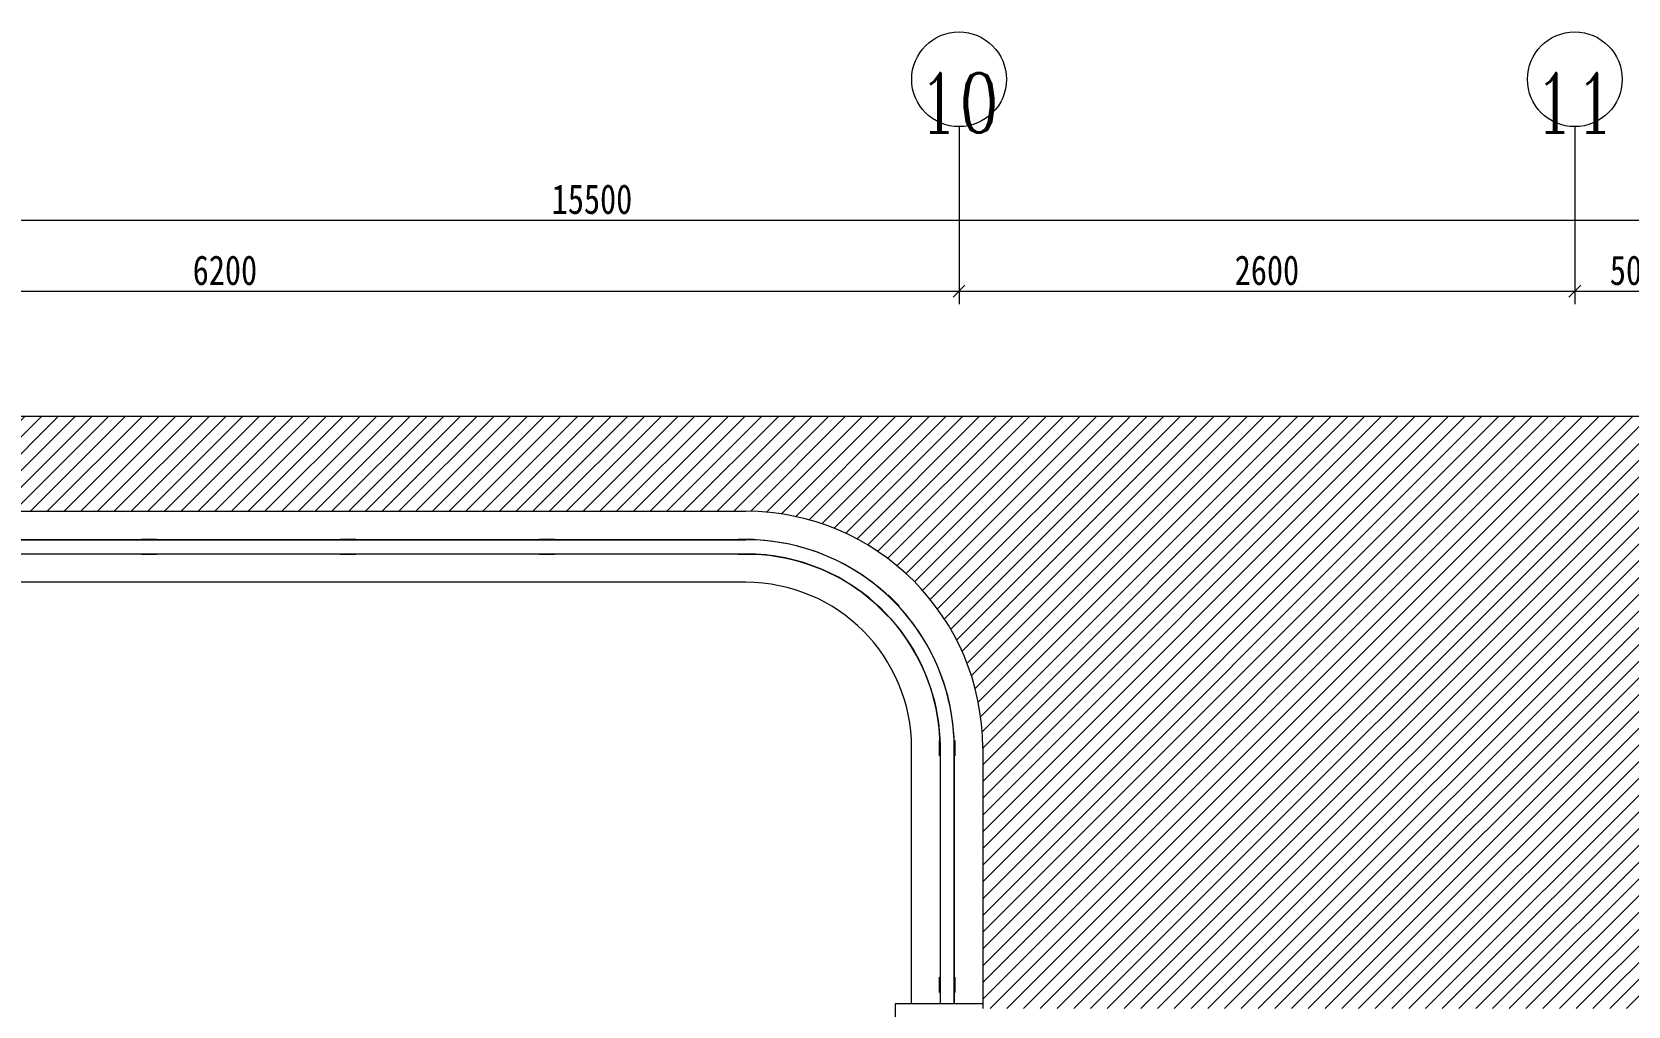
# Model space of a CAD drawing. Header units: millimetres. Extents: x 2160 to 29548, y 1196 to 18324.
# Drawn here: x 16119 to 22859, y 14210 to 18324 of the extents above; entities that cross this region are included whole.
import ezdxf

# ---------------------------------------------------------------- set-up
doc = ezdxf.new("R2010")
doc.units = ezdxf.units.MM
for name, color, linetype, lineweight, true_color in [('A-ANNO-DIMS-1', 7, 'Continuous', 13, 0x008000), ('A-DETL-3', 7, 'Continuous', 18, 0x848400), ('A-DETL-GENF-4', 7, 'Continuous', 5, 0x1e1e1e), ('A-新建墙体', 7, 'Continuous', 18, 0x848400), ('S-GRID-1', 7, 'Continuous', 13, 0xc0c0c0), ('S-GRID-IDEN', 7, 'Continuous', 5, 0xc0c0c0), ('S-GRID-IDEN-1', 7, 'Continuous', 5, 0x008000)]:
    doc.layers.add(name, color=color, linetype=linetype, lineweight=lineweight, true_color=true_color)
doc.layers.add('A-FLOR-HRAL', color=7, linetype='Continuous', lineweight=5)
doc.styles.add('Complex', font='complex_.ttf', dxfattribs={"width": 0.8, "height": 250})
doc.styles.add('宋体', font='', dxfattribs={"width": 0.8, "height": 125})
doc.styles.get('宋体').set_extended_font_data('SimSun')
doc.dimstyles.new('轴网尺寸标注', dxfattribs={"dimscale": 304.8, "dimtxt": 157.261586, "dimasz": 0.164042, "dimexe": 0.164042, "dimexo": 0.0625, "dimgap": 0.082021, "dimtad": 1, "dimdec": 0, "dimzin": 0, "dimdsep": 46, "dimtxsty": '宋体', "dimblk1": 'OBLIQUE', "dimblk2": 'OBLIQUE', "dimsah": 1, "dimcen": 0.09, "dimdle": 0.164042, "dimazin": 0, "dimtfac": 1, "dimtdec": 4, "dimtix": 1, "dimtmove": 0, "dimatfit": 3, "dimfxl": 0.984252, "dimfxlon": 1, "dimtvp": 1, "dimtolj": 1, "dimtzin": 0, "dimlwd": 13, "dimlwe": 13, "dimarcsym": 2})

# ---------------------------------------------------------------- blocks, each defined once
blk = doc.blocks.new('栏杆扶手 - 65_65_3_0铝合金-14092962-02平面布置及立面索引')
at = {"layer": 'A-FLOR-HRAL'}
for p, q in [((-32.5, 32.5), (-30, 32.5)), ((-32.5, -32.5), (-32.5, 32.5)), ((30, 32.5), (32.5, 32.5)), ((32.5, 32.5), (32.5, -32.5)), ((-30, -32.5), (-32.5, -32.5)), ((32.5, -32.5), (30, -32.5))]:
    blk.add_line(p, q, dxfattribs=at)
blk = doc.blocks.new('栏杆扶手 - 65_65_3_0铝合金-14092966-02平面布置及立面索引')
at = {"layer": 'A-FLOR-HRAL'}
for p, q in [((-32.5, 32.5), (-30, 32.5)), ((-32.5, -32.5), (-32.5, 32.5)), ((30, 32.5), (32.5, 32.5)), ((32.5, 32.5), (32.5, -32.5)), ((-30, -32.5), (-32.5, -32.5)), ((32.5, -32.5), (30, -32.5))]:
    blk.add_line(p, q, dxfattribs=at)
blk = doc.blocks.new('栏杆扶手 - 65_65_3_0铝合金-V1-02平面布置及立面索引')
at = {"layer": 'A-FLOR-HRAL'}
for p, q in [((-32.5, 32.5), (-30, 32.5)), ((-32.5, -32.5), (-32.5, 32.5)), ((30, 32.5), (32.5, 32.5)), ((32.5, 32.5), (32.5, -32.5)), ((32.5, -32.5), (28.6, -32.5))]:
    blk.add_line(p, q, dxfattribs=at)
blk = doc.blocks.new('栏杆扶手 - 65_65_3_0铝合金-V2-02平面布置及立面索引')
at = {"layer": 'A-FLOR-HRAL'}
for p, q in [((-32.5, 32.5), (-31.5, 32.5)), ((-32.5, -32.5), (-32.5, 32.5)), ((30.1, 32.5), (32.5, 32.5)), ((32.5, 32.5), (32.5, -32.5)), ((-31.5, -32.5), (-32.5, -32.5)), ((32.5, -32.5), (29.2, -32.5))]:
    blk.add_line(p, q, dxfattribs=at)
blk = doc.blocks.new('栏杆扶手 - 65_65_3_0铝合金-V3-02平面布置及立面索引')
at = {"layer": 'A-FLOR-HRAL'}
for p, q in [((-32.5, -32.5), (-32.5, 32.5)), ((28.6, 32.5), (32.5, 32.5)), ((32.5, 32.5), (32.5, -32.5)), ((-30, -32.5), (-32.5, -32.5)), ((32.5, -32.5), (30, -32.5))]:
    blk.add_line(p, q, dxfattribs=at)
blk = doc.blocks.new('栏杆扶手 - 栏杆扶手-14092906-02平面布置及立面索引')
for name, p, rotation in [('栏杆扶手 - 65_65_3_0铝合金-14092966-02平面布置及立面索引', (4779.9, 16150), 90), ('栏杆扶手 - 65_65_3_0铝合金-14092966-02平面布置及立面索引', (5619.9, 16150), 90), ('栏杆扶手 - 65_65_3_0铝合金-14092966-02平面布置及立面索引', (6459.9, 16150), 90), ('栏杆扶手 - 65_65_3_0铝合金-V1-02平面布置及立面索引', (7299.8, 16150), 90), ('栏杆扶手 - 65_65_3_0铝合金-V1-02平面布置及立面索引', (7299.8, 16150), 90), ('栏杆扶手 - 65_65_3_0铝合金-V2-02平面布置及立面索引', (7900.9, 15901), 45)]:
    blk.add_blockref(name, p, dxfattribs=dict(rotation=rotation))
for name, p in [('栏杆扶手 - 65_65_3_0铝合金-V3-02平面布置及立面索引', (8149.8, 15300)), ('栏杆扶手 - 65_65_3_0铝合金-V3-02平面布置及立面索引', (8149.8, 15300)), ('栏杆扶手 - 65_65_3_0铝合金-14092962-02平面布置及立面索引', (8149.8, 14300.5))]:
    blk.add_blockref(name, p)
blk = doc.blocks.new('顶部扶栏类型 - 顶部扶栏_内部_-14092970-02平面布置及立面索引')
at = {"layer": 'A-FLOR-HRAL'}
for p, q in [((7299.8, 16180), (-1100, 16180)), ((-1100, 16120), (7299.8, 16120)), ((8119.8, 15300), (8119.8, 14300.5)), ((8179.8, 14300.5), (8179.8, 15300)), ((8119.8, 14300.5), (8119.8, 14220.5)), ((8179.8, 14220.5), (8179.8, 14300.5))]:
    blk.add_line(p, q, dxfattribs=at)
at = {"layer": 'A-FLOR-HRAL', "flags": 128}
for points in [[(8179.8, 15300), (8179.1, 15335.2), (8177, 15370.3), (8173.5, 15405.3), (8168.6, 15440.2), (8162.3, 15474.8), (8154.6, 15509.2), (8145.6, 15543.2), (8135.2, 15576.8), (8123.4, 15610), (8110.4, 15642.7), (8096, 15674.8), (8080.4, 15706.4), (8063.5, 15737.3), (8045.4, 15767.4), (8026.1, 15796.9), (8005.7, 15825.5), (7984.1, 15853.3), (7961.4, 15880.3), (7937.7, 15906.3), (7912.9, 15931.3), (7887.2, 15955.3), (7860.5, 15978.3), (7833, 16000.1), (7804.5, 16020.9), (7775.3, 16040.5), (7745.3, 16058.9), (7714.6, 16076.1), (7683.2, 16092.1), (7651.3, 16106.8), (7618.7, 16120.2), (7585.7, 16132.3), (7552.1, 16143.1), (7518.2, 16152.5), (7484, 16160.5), (7449.4, 16167.2), (7414.6, 16172.5), (7379.6, 16176.4), (7344.5, 16178.9), (7309.3, 16179.9), (7299.8, 16180)], [(7299.8, 16120), (7332.6, 16119.3), (7365.4, 16117.4), (7398, 16114.1), (7430.5, 16109.5), (7462.7, 16103.7), (7494.8, 16096.5), (7526.4, 16088.1), (7557.8, 16078.4), (7588.7, 16067.4), (7619.2, 16055.3), (7649.1, 16041.9), (7678.5, 16027.3), (7707.3, 16011.6), (7735.4, 15994.7), (7762.8, 15976.8), (7789.5, 15957.7), (7815.4, 15937.6), (7840.5, 15916.5), (7864.8, 15894.4), (7888.1, 15871.3), (7910.4, 15847.3), (7931.8, 15822.5), (7952.2, 15796.8), (7971.6, 15770.3), (7989.8, 15743), (8007, 15715.1), (8023, 15686.5), (8037.9, 15657.3), (8051.6, 15627.5), (8064.1, 15597.1), (8075.4, 15566.3), (8085.4, 15535.1), (8094.2, 15503.5), (8101.7, 15471.6), (8107.9, 15439.4), (8112.8, 15406.9), (8116.5, 15374.4), (8118.8, 15341.6), (8119.8, 15308.9), (8119.8, 15300)]]:
    blk.add_lwpolyline(points, dxfattribs=at)
blk = doc.blocks.new('顶部扶栏类型 - 顶部扶栏_内部_-V4-02平面布置及立面索引')
at = {"layer": 'A-FLOR-HRAL'}
for p, q in [((-1100, 16180), (7299.8, 16180)), ((-1100, 16120), (7299.8, 16120)), ((8119.8, 15300), (8119.8, 14300.5)), ((8179.8, 15300), (8179.8, 14300.5)), ((8119.8, 14300.5), (8119.8, 14220.5)), ((8179.8, 14300.5), (8179.8, 14220.5))]:
    blk.add_line(p, q, dxfattribs=at)
for radius in [880, 820]:
    blk.add_arc((7299.8, 15300), radius, 360, 90, dxfattribs=at)
blk = doc.blocks.new('轴网 - LH-A-单圈轴号-6094658-02平面布置及立面索引')
at = {"layer": 'S-GRID-IDEN'}
blk.add_circle((0, 0), 4, dxfattribs=at)
blk = doc.blocks.new('_Oblique')
at = {"color": 0, "linetype": 'ByBlock', "lineweight": -2}
blk.add_line((-0.5, -0.5), (0.5, 0.5), dxfattribs=at)
blk = doc.blocks.new('DIMBLOCK20-02平面布置及立面索引')
at = {"layer": 'A-ANNO-DIMS-1', "color": 0, "lineweight": 13, "transparency": 16777216}
for p, q in [((13833.8, 17510.6), (13833.8, 17179.7)), ((20033.8, 17510.6), (20033.8, 17179.7)), ((13783.8, 17229.7), (20083.8, 17229.7))]:
    blk.add_line(p, q, dxfattribs=at)
at = {"layer": 'Defpoints', "color": 0, "transparency": 16777216}
for p in [(13833.8, 17529.7), (20033.8, 17529.7), (20033.8, 17229.7)]:
    blk.add_point(p, dxfattribs=at)
at = {"layer": 'A-ANNO-DIMS-1', "color": 0, "lineweight": 13, "transparency": 16777216, "xscale": 50, "yscale": 50, "zscale": 50, "rotation": 180}
blk.add_blockref('_Oblique', (13833.8, 17229.7), dxfattribs=at)
at = {"layer": 'A-ANNO-DIMS-1', "color": 0, "lineweight": 13, "transparency": 16777216, "xscale": 50, "yscale": 50, "zscale": 50}
blk.add_blockref('_Oblique', (20033.8, 17229.7), dxfattribs=at)
at = {"layer": 'A-ANNO-DIMS-1', "color": 0, "transparency": 16777216, "insert": (16933.8, 17317.2), "char_height": 125, "attachment_point": 5, "style": '宋体'}
blk.add_mtext('\\A1;6200', dxfattribs=at)
blk = doc.blocks.new('DIMBLOCK21-02平面布置及立面索引')
at = {"layer": 'A-ANNO-DIMS-1', "color": 0, "lineweight": 13, "transparency": 16777216}
for p, q in [((20033.8, 17510.6), (20033.8, 17179.7)), ((22633.8, 17510.6), (22633.8, 17179.7)), ((19983.8, 17229.7), (22683.8, 17229.7))]:
    blk.add_line(p, q, dxfattribs=at)
at = {"layer": 'Defpoints', "color": 0, "transparency": 16777216}
for p in [(20033.8, 17529.7), (22633.8, 17529.7), (22633.8, 17229.7)]:
    blk.add_point(p, dxfattribs=at)
at = {"layer": 'A-ANNO-DIMS-1', "color": 0, "lineweight": 13, "transparency": 16777216, "xscale": 50, "yscale": 50, "zscale": 50, "rotation": 180}
blk.add_blockref('_Oblique', (20033.8, 17229.7), dxfattribs=at)
at = {"layer": 'A-ANNO-DIMS-1', "color": 0, "lineweight": 13, "transparency": 16777216, "xscale": 50, "yscale": 50, "zscale": 50}
blk.add_blockref('_Oblique', (22633.8, 17229.7), dxfattribs=at)
at = {"layer": 'A-ANNO-DIMS-1', "color": 0, "transparency": 16777216, "insert": (21333.8, 17317.2), "char_height": 125, "attachment_point": 5, "style": '宋体'}
blk.add_mtext('\\A1;2600', dxfattribs=at)
blk = doc.blocks.new('DIMBLOCK22-02平面布置及立面索引')
at = {"layer": 'A-ANNO-DIMS-1', "color": 0, "lineweight": 13, "transparency": 16777216}
for p, q in [((22633.8, 17510.6), (22633.8, 17179.7)), ((23133.8, 17510.6), (23133.8, 17179.7)), ((22583.8, 17229.7), (23183.8, 17229.7))]:
    blk.add_line(p, q, dxfattribs=at)
at = {"layer": 'Defpoints', "color": 0, "transparency": 16777216}
for p in [(22633.8, 17529.7), (23133.8, 17529.7), (23133.8, 17229.7)]:
    blk.add_point(p, dxfattribs=at)
at = {"layer": 'A-ANNO-DIMS-1', "color": 0, "lineweight": 13, "transparency": 16777216, "xscale": 50, "yscale": 50, "zscale": 50, "rotation": 180}
blk.add_blockref('_Oblique', (22633.8, 17229.7), dxfattribs=at)
at = {"layer": 'A-ANNO-DIMS-1', "color": 0, "lineweight": 13, "transparency": 16777216, "xscale": 50, "yscale": 50, "zscale": 50}
blk.add_blockref('_Oblique', (23133.8, 17229.7), dxfattribs=at)
at = {"layer": 'A-ANNO-DIMS-1', "color": 0, "transparency": 16777216, "insert": (22883.8, 17317.2), "char_height": 125, "attachment_point": 5, "style": '宋体'}
blk.add_mtext('\\A1;500', dxfattribs=at)
blk = doc.blocks.new('DIMBLOCK24-02平面布置及立面索引')
at = {"layer": 'A-ANNO-DIMS-1', "color": 0, "lineweight": 13, "transparency": 16777216}
for p, q in [((10733.8, 17810.6), (10733.8, 17479.7)), ((26233.8, 17810.6), (26233.8, 17479.7)), ((10683.8, 17529.7), (26283.8, 17529.7))]:
    blk.add_line(p, q, dxfattribs=at)
at = {"layer": 'Defpoints', "color": 0, "transparency": 16777216}
for p in [(10733.8, 17829.7), (26233.8, 17829.7), (26233.8, 17529.7)]:
    blk.add_point(p, dxfattribs=at)
at = {"layer": 'A-ANNO-DIMS-1', "color": 0, "lineweight": 13, "transparency": 16777216, "xscale": 50, "yscale": 50, "zscale": 50, "rotation": 180}
blk.add_blockref('_Oblique', (10733.8, 17529.7), dxfattribs=at)
at = {"layer": 'A-ANNO-DIMS-1', "color": 0, "lineweight": 13, "transparency": 16777216, "xscale": 50, "yscale": 50, "zscale": 50}
blk.add_blockref('_Oblique', (26233.8, 17529.7), dxfattribs=at)
at = {"layer": 'A-ANNO-DIMS-1', "color": 0, "transparency": 16777216, "insert": (18483.8, 17617.2), "char_height": 125, "attachment_point": 5, "style": '宋体'}
blk.add_mtext('\\A1;15500', dxfattribs=at)

msp = doc.modelspace()

# ---------------------------------------------------------------- hatches: boundary and pattern name
at = {"layer": 'A-DETL-GENF-4'}
h = msp.add_hatch(dxfattribs=at)
h.set_pattern_fill('FP_6', color=256, style=0, pattern_type=2)
h.set_pattern_definition([(45, (11833.807, 0), (-35.35534, 35.35534), [])])
h.paths.add_polyline_path([(23462.2, 2900), (26733.8, 2900), (26733.8, 16700), (9283.8, 16700), (9283.8, 2900), (22371.4, 2900)], flags=0)
h.paths.add_polyline_path([(26333.8, 3300), (13733.8, 3300), (13733.8, 7200), (13483.8, 7200), (13483.8, 6440), (13380.1, 6446.3), (13278, 6465), (13178.8, 6495.9), (13084.1, 6538.5), (12995.3, 6592.2), (12913.5, 6656.3), (12840.1, 6729.7), (12776, 6811.5), (12722.3, 6900.3), (12679.7, 6995), (12648.8, 7094.2), (12630.1, 7196.3), (12623.8, 7300), (12618.6, 7241), (12603.3, 7183.7), (12578.3, 7130), (12544.3, 7081.5), (12502.4, 7039.5), (12453.8, 7005.6), (12400.1, 6980.5), (12342.8, 6965.2), (12283.8, 6960), (12283.8, 7200), (10633.8, 7200), (10633.8, 16300), (19133.6, 16300), (19245.6, 16293.7), (19356.2, 16274.9), (19463.9, 16243.9), (19567.5, 16201), (19665.7, 16146.7), (19757.1, 16081.8), (19840.8, 16007.1), (19917.3, 15920.9), (19980.4, 15832), (20034.6, 15733.9), (20077.5, 15630.3), (20108.6, 15522.5), (20127.4, 15412), (20133.6, 15300), (20133.6, 14200), (26333.8, 14200), (26333.8, 4624.6)], flags=0)

# ---------------------------------------------------------------- linework, layer by layer
at = {"layer": 'A-DETL-3'}
for p, q in [((26733.8, 16700), (9283.8, 16700)), ((10633.8, 16300), (19133.6, 16300)), ((20133.6, 15300), (20133.6, 14200))]:
    msp.add_line(p, q, dxfattribs=at)
msp.add_arc((19133.6, 15300), 1000, 360, 90, dxfattribs=at)
at = {"layer": 'A-新建墙体'}
for p, q in [((19133.6, 16000), (10633.8, 16000)), ((19833.6, 14220.5), (19833.6, 15300)), ((19763.8, 14220.5), (19763.8, 13120)), ((20133.6, 14220.5), (19763.8, 14220.5))]:
    msp.add_line(p, q, dxfattribs=at)
msp.add_arc((19133.6, 15300), 700, 0, 90, dxfattribs=at)
at = {"layer": 'S-GRID-1'}
for p, q in [((20033.8, 17924.2), (20033.8, 17174.2)), ((22633.8, 17924.2), (22633.8, 17174.2))]:
    msp.add_line(p, q, dxfattribs=at)

# ---------------------------------------------------------------- block references
at = {"layer": 'A-FLOR-HRAL'}
for name in ['顶部扶栏类型 - 顶部扶栏_内部_-14092970-02平面布置及立面索引', '顶部扶栏类型 - 顶部扶栏_内部_-V4-02平面布置及立面索引', '栏杆扶手 - 栏杆扶手-14092906-02平面布置及立面索引']:
    msp.add_blockref(name, (11833.8, 0), dxfattribs=at)
at = {"layer": 'S-GRID-IDEN', "xscale": 49.99999999999998, "yscale": 49.99999999999998, "zscale": 49.99999999999998, "rotation": 180}
for p in [(20033.8, 18124.2), (22633.8, 18124.2)]:
    msp.add_blockref('轴网 - LH-A-单圈轴号-6094658-02平面布置及立面索引', p, dxfattribs=at)

# ---------------------------------------------------------------- texts
at = {"layer": 'S-GRID-IDEN-1', "char_height": 250, "attachment_point": 5, "line_spacing_factor": 1.133249, "style": 'Complex'}
for s, insert, width in [('\\pt480,960,1440,1920,2400,2880,3360,3840,4320,4800,5280,5760,6240,6720,7200,7680,8160,8640,9120,9600,10080,10560,11040,11520,12000,12480,12960,13440,13920,14400,14880,15360;10', (20032, 18025.2), 338.8), ('\\pt480,960,1440,1920,2400,2880,3360,3840,4320,4800,5280,5760,6240,6720,7200,7680,8160,8640,9120,9600,10080,10560,11040,11520,12000,12480,12960,13440,13920,14400,14880,15360;11', (22632.2, 18025.2), 293.6)]:
    msp.add_mtext(s, dxfattribs=dict(at, insert=insert, width=width))

# ---------------------------------------------------------------- dimensions: what is measured, and where the dimension line sits
at = {"layer": 'A-ANNO-DIMS-1'}
for base, p1, p2, override, picture, middle in [((26233.8, 17529.7), (10733.8, 17829.7), (26233.8, 17829.7), {"dimpost": '<>', "dimfxl": 15499.999921}, 'DIMBLOCK24-02平面布置及立面索引', (18483.8, 17617.2)), ((20033.8, 17229.7), (13833.8, 17529.7), (20033.8, 17529.7), {"dimpost": '<>', "dimfxl": 6200}, 'DIMBLOCK20-02平面布置及立面索引', (16933.8, 17317.2)), ((22633.8, 17229.7), (20033.8, 17529.7), (22633.8, 17529.7), {"dimpost": '<>', "dimfxl": 2600}, 'DIMBLOCK21-02平面布置及立面索引', (21333.8, 17317.2)), ((23133.8, 17229.7), (22633.8, 17529.7), (23133.8, 17529.7), {"dimpost": '<>', "dimfxl": 500}, 'DIMBLOCK22-02平面布置及立面索引', (22883.8, 17317.2))]:
    dim = msp.add_linear_dim(base=base, p1=p1, p2=p2, dimstyle='轴网尺寸标注', override=override, dxfattribs=at)
    dim.commit()
    dim.dimension.update_dxf_attribs({"geometry": picture, "text_midpoint": middle})

doc.saveas('drawing.dxf')
